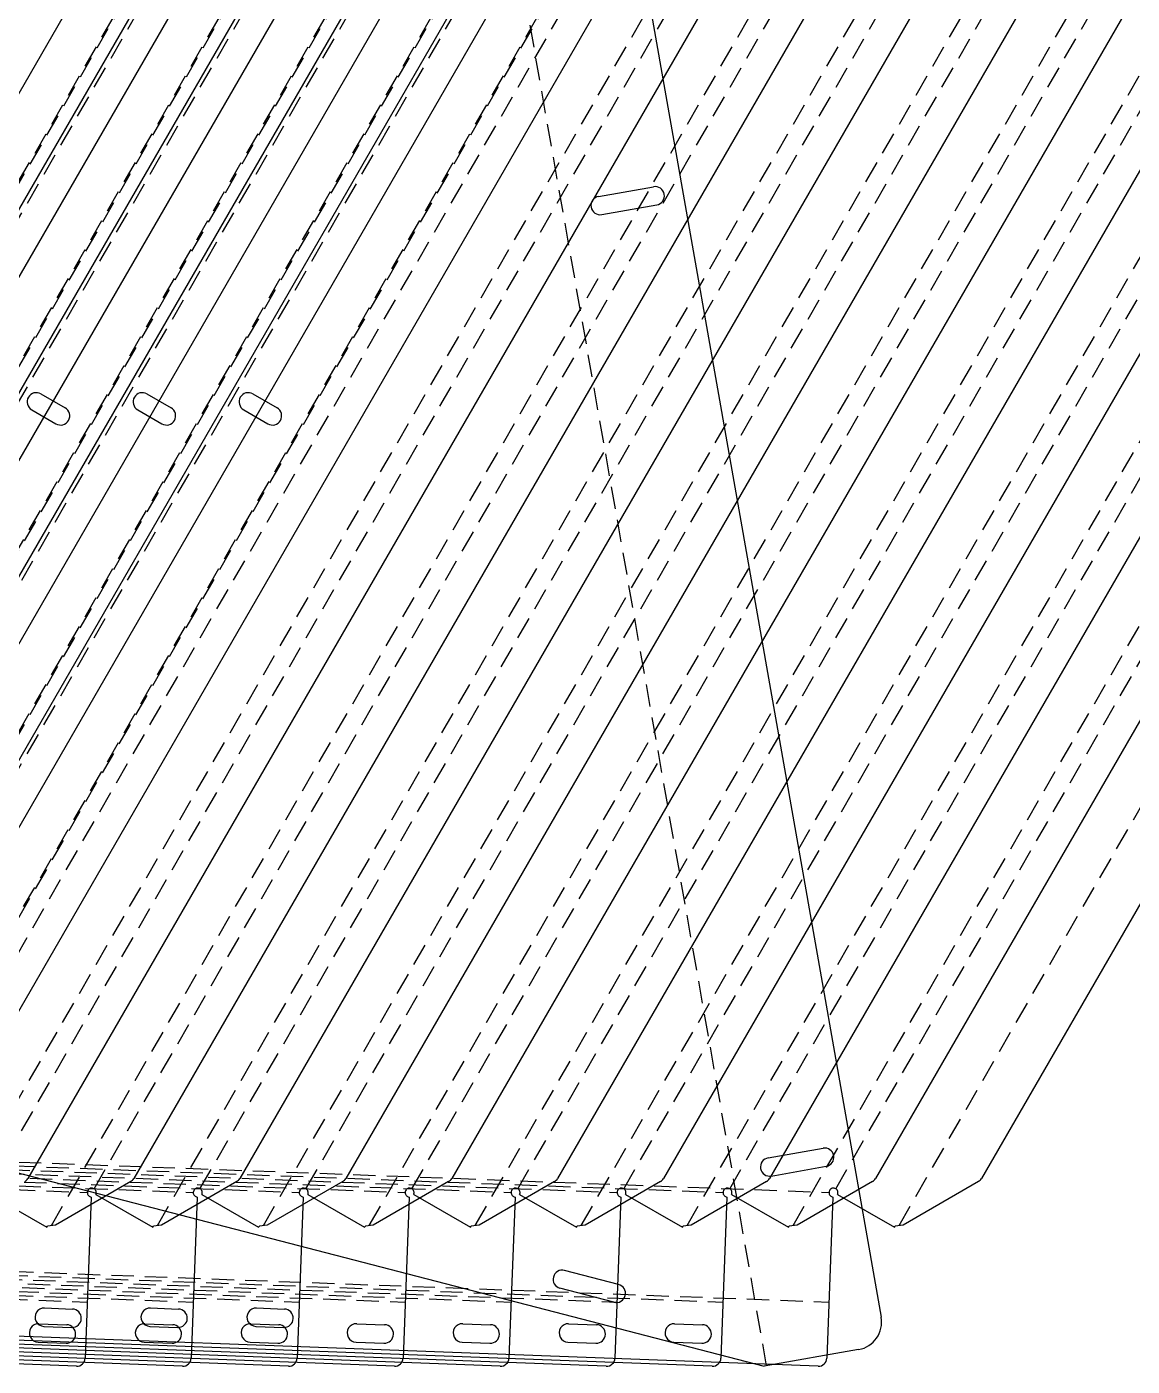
# Model space of a CAD drawing. Extents: x 5 to 1801, y 5 to 2754.
# Drawn here: x 993.2 to 1389.5, y 5 to 485.2 of the extents above; entities that cross this region are included whole.
import ezdxf

# ---------------------------------------------------------------- set-up
doc = ezdxf.new("R2010")
doc.units = 0
doc.linetypes.add('DASHED', pattern=[12, 8, -4])
for name, color, linetype in [('SMARTNEST_SHEET_10_BEND', 3, 'DASHED'), ('SMARTNEST_SHEET_10_GEOMETRY', 7, 'CONTINUOUS'), ('SMARTNEST_SHEET_11_BEND', 3, 'DASHED'), ('SMARTNEST_SHEET_11_GEOMETRY', 7, 'CONTINUOUS'), ('SMARTNEST_SHEET_12_BEND', 3, 'DASHED'), ('SMARTNEST_SHEET_12_GEOMETRY', 7, 'CONTINUOUS'), ('SMARTNEST_SHEET_13_BEND', 3, 'DASHED'), ('SMARTNEST_SHEET_13_GEOMETRY', 7, 'CONTINUOUS'), ('SMARTNEST_SHEET_14_BEND', 3, 'DASHED'), ('SMARTNEST_SHEET_14_GEOMETRY', 7, 'CONTINUOUS'), ('SMARTNEST_SHEET_15_BEND', 3, 'DASHED'), ('SMARTNEST_SHEET_15_GEOMETRY', 7, 'CONTINUOUS'), ('SMARTNEST_SHEET_16_BEND', 3, 'DASHED'), ('SMARTNEST_SHEET_16_GEOMETRY', 7, 'CONTINUOUS'), ('SMARTNEST_SHEET_17_BEND', 3, 'DASHED'), ('SMARTNEST_SHEET_17_GEOMETRY', 7, 'CONTINUOUS'), ('SMARTNEST_SHEET_18_BEND', 3, 'DASHED'), ('SMARTNEST_SHEET_18_GEOMETRY', 7, 'CONTINUOUS'), ('SMARTNEST_SHEET_19_BEND', 3, 'DASHED'), ('SMARTNEST_SHEET_19_GEOMETRY', 7, 'CONTINUOUS'), ('SMARTNEST_SHEET_1_BEND', 3, 'DASHED'), ('SMARTNEST_SHEET_1_GEOMETRY', 7, 'CONTINUOUS'), ('SMARTNEST_SHEET_20_BEND', 3, 'DASHED'), ('SMARTNEST_SHEET_20_GEOMETRY', 7, 'CONTINUOUS'), ('SMARTNEST_SHEET_21_BEND', 3, 'DASHED'), ('SMARTNEST_SHEET_21_GEOMETRY', 7, 'CONTINUOUS'), ('SMARTNEST_SHEET_22_BEND', 3, 'DASHED'), ('SMARTNEST_SHEET_22_GEOMETRY', 7, 'CONTINUOUS'), ('SMARTNEST_SHEET_23_BEND', 3, 'DASHED'), ('SMARTNEST_SHEET_23_GEOMETRY', 7, 'CONTINUOUS'), ('SMARTNEST_SHEET_24_BEND', 3, 'DASHED'), ('SMARTNEST_SHEET_24_GEOMETRY', 7, 'CONTINUOUS'), ('SMARTNEST_SHEET_25_BEND', 3, 'DASHED'), ('SMARTNEST_SHEET_25_GEOMETRY', 7, 'CONTINUOUS'), ('SMARTNEST_SHEET_2_BEND', 3, 'DASHED'), ('SMARTNEST_SHEET_2_GEOMETRY', 7, 'CONTINUOUS'), ('SMARTNEST_SHEET_3_BEND', 3, 'DASHED'), ('SMARTNEST_SHEET_3_GEOMETRY', 7, 'CONTINUOUS'), ('SMARTNEST_SHEET_4_BEND', 3, 'DASHED'), ('SMARTNEST_SHEET_4_GEOMETRY', 7, 'CONTINUOUS'), ('SMARTNEST_SHEET_5_BEND', 3, 'DASHED'), ('SMARTNEST_SHEET_5_GEOMETRY', 7, 'CONTINUOUS'), ('SMARTNEST_SHEET_6_BEND', 3, 'DASHED'), ('SMARTNEST_SHEET_6_GEOMETRY', 7, 'CONTINUOUS'), ('SMARTNEST_SHEET_7_BEND', 3, 'DASHED'), ('SMARTNEST_SHEET_7_GEOMETRY', 7, 'CONTINUOUS'), ('SMARTNEST_SHEET_8_BEND', 3, 'DASHED'), ('SMARTNEST_SHEET_8_GEOMETRY', 7, 'CONTINUOUS'), ('SMARTNEST_SHEET_9_BEND', 3, 'DASHED'), ('SMARTNEST_SHEET_9_GEOMETRY', 7, 'CONTINUOUS')]:
    doc.layers.add(name, color=color, linetype=linetype)

msp = doc.modelspace()

# ---------------------------------------------------------------- linework, layer by layer
at = {"layer": 'SMARTNEST_SHEET_10_BEND', "color": 7, "linetype": 'DASHED'}
msp.add_line((1258.41, 5.16), (996.2, 1492.22), dxfattribs=at)
at = {"layer": 'SMARTNEST_SHEET_10_GEOMETRY', "color": 7, "linetype": 'CONTINUOUS'}
for p, q in [((1040.77, 1489.92), (1299.51, 22.56)), ((1198.2, 424.37), (1217.89, 427.84)), ((1199.34, 417.87), (1219.04, 421.34)), ((208.36, 276.95), (1257.52, 5)), ((1258.97, 79.69), (1278.67, 83.16)), ((1260.12, 73.19), (1279.82, 76.66)), ((1205.37, 34.32), (1186.01, 39.34)), ((1203.72, 27.93), (1184.36, 32.95)), ((1291.4, 10.97), (1257.52, 5))]:
    msp.add_line(p, q, dxfattribs=at)
for centre, radius, start, end in [((1218.47, 424.59), 3.3, 280, 100), ((1198.77, 421.12), 3.3, 100, 280), ((1279.24, 79.91), 3.3, 280, 100), ((1259.55, 76.44), 3.3, 100, 280), ((1185.18, 36.15), 3.3, 75.4685, 255.4685), ((1204.54, 31.13), 3.3, 255.4685, 75.4685), ((1289.66, 20.82), 10, 280, 10)]:
    msp.add_arc(centre, radius, start, end, dxfattribs=at)
at = {"layer": 'SMARTNEST_SHEET_11_BEND', "color": 7, "linetype": 'DASHED'}
msp.add_line((1258.41, 5.16), (996.2, 1492.22), dxfattribs=at)
at = {"layer": 'SMARTNEST_SHEET_11_GEOMETRY', "color": 7, "linetype": 'CONTINUOUS'}
for p, q in [((1040.77, 1489.92), (1299.51, 22.56)), ((1198.2, 424.37), (1217.89, 427.84)), ((1199.34, 417.87), (1219.04, 421.34)), ((208.36, 276.95), (1257.52, 5)), ((1258.97, 79.69), (1278.67, 83.16)), ((1260.12, 73.19), (1279.82, 76.66)), ((1205.37, 34.32), (1186.01, 39.34)), ((1203.72, 27.93), (1184.36, 32.95)), ((1291.4, 10.97), (1257.52, 5))]:
    msp.add_line(p, q, dxfattribs=at)
for centre, radius, start, end in [((1218.47, 424.59), 3.3, 280, 100), ((1198.77, 421.12), 3.3, 100, 280), ((1279.24, 79.91), 3.3, 280, 100), ((1259.55, 76.44), 3.3, 100, 280), ((1185.18, 36.15), 3.3, 75.4685, 255.4685), ((1204.54, 31.13), 3.3, 255.4685, 75.4685), ((1289.66, 20.82), 10, 280, 10)]:
    msp.add_arc(centre, radius, start, end, dxfattribs=at)
at = {"layer": 'SMARTNEST_SHEET_12_BEND', "color": 7, "linetype": 'DASHED'}
msp.add_line((1258.41, 5.16), (996.2, 1492.22), dxfattribs=at)
at = {"layer": 'SMARTNEST_SHEET_12_GEOMETRY', "color": 7, "linetype": 'CONTINUOUS'}
for p, q in [((1040.77, 1489.92), (1299.51, 22.56)), ((1198.2, 424.37), (1217.89, 427.84)), ((1199.34, 417.87), (1219.04, 421.34)), ((208.36, 276.95), (1257.52, 5)), ((1258.97, 79.69), (1278.67, 83.16)), ((1260.12, 73.19), (1279.82, 76.66)), ((1205.37, 34.32), (1186.01, 39.34)), ((1203.72, 27.93), (1184.36, 32.95)), ((1291.4, 10.97), (1257.52, 5))]:
    msp.add_line(p, q, dxfattribs=at)
for centre, radius, start, end in [((1218.47, 424.59), 3.3, 280, 100), ((1198.77, 421.12), 3.3, 100, 280), ((1279.24, 79.91), 3.3, 280, 100), ((1259.55, 76.44), 3.3, 100, 280), ((1185.18, 36.15), 3.3, 75.4685, 255.4685), ((1204.54, 31.13), 3.3, 255.4685, 75.4685), ((1289.66, 20.82), 10, 280, 10)]:
    msp.add_arc(centre, radius, start, end, dxfattribs=at)
at = {"layer": 'SMARTNEST_SHEET_13_BEND', "color": 7, "linetype": 'DASHED'}
msp.add_line((1258.41, 5.16), (996.2, 1492.22), dxfattribs=at)
at = {"layer": 'SMARTNEST_SHEET_13_GEOMETRY', "color": 7, "linetype": 'CONTINUOUS'}
for p, q in [((1040.77, 1489.92), (1299.51, 22.56)), ((1198.2, 424.37), (1217.89, 427.84)), ((1199.34, 417.87), (1219.04, 421.34)), ((208.36, 276.95), (1257.52, 5)), ((1258.97, 79.69), (1278.67, 83.16)), ((1260.12, 73.19), (1279.82, 76.66)), ((1205.37, 34.32), (1186.01, 39.34)), ((1203.72, 27.93), (1184.36, 32.95)), ((1291.4, 10.97), (1257.52, 5))]:
    msp.add_line(p, q, dxfattribs=at)
for centre, radius, start, end in [((1218.47, 424.59), 3.3, 280, 100), ((1198.77, 421.12), 3.3, 100, 280), ((1279.24, 79.91), 3.3, 280, 100), ((1259.55, 76.44), 3.3, 100, 280), ((1185.18, 36.15), 3.3, 75.4685, 255.4685), ((1204.54, 31.13), 3.3, 255.4685, 75.4685), ((1289.66, 20.82), 10, 280, 10)]:
    msp.add_arc(centre, radius, start, end, dxfattribs=at)
at = {"layer": 'SMARTNEST_SHEET_14_BEND', "color": 7, "linetype": 'DASHED'}
msp.add_line((1258.41, 5.16), (996.2, 1492.22), dxfattribs=at)
at = {"layer": 'SMARTNEST_SHEET_14_GEOMETRY', "color": 7, "linetype": 'CONTINUOUS'}
for p, q in [((1040.77, 1489.92), (1299.51, 22.56)), ((1198.2, 424.37), (1217.89, 427.84)), ((1199.34, 417.87), (1219.04, 421.34)), ((208.36, 276.95), (1257.52, 5)), ((1258.97, 79.69), (1278.67, 83.16)), ((1260.12, 73.19), (1279.82, 76.66)), ((1205.37, 34.32), (1186.01, 39.34)), ((1203.72, 27.93), (1184.36, 32.95)), ((1291.4, 10.97), (1257.52, 5))]:
    msp.add_line(p, q, dxfattribs=at)
for centre, radius, start, end in [((1218.47, 424.59), 3.3, 280, 100), ((1198.77, 421.12), 3.3, 100, 280), ((1279.24, 79.91), 3.3, 280, 100), ((1259.55, 76.44), 3.3, 100, 280), ((1185.18, 36.15), 3.3, 75.4685, 255.4685), ((1204.54, 31.13), 3.3, 255.4685, 75.4685), ((1289.66, 20.82), 10, 280, 10)]:
    msp.add_arc(centre, radius, start, end, dxfattribs=at)
at = {"layer": 'SMARTNEST_SHEET_15_BEND', "color": 7, "linetype": 'DASHED'}
msp.add_line((1258.41, 5.16), (996.2, 1492.22), dxfattribs=at)
at = {"layer": 'SMARTNEST_SHEET_15_GEOMETRY', "color": 7, "linetype": 'CONTINUOUS'}
for p, q in [((1040.77, 1489.92), (1299.51, 22.56)), ((1198.2, 424.37), (1217.89, 427.84)), ((1199.34, 417.87), (1219.04, 421.34)), ((208.36, 276.95), (1257.52, 5)), ((1258.97, 79.69), (1278.67, 83.16)), ((1260.12, 73.19), (1279.82, 76.66)), ((1205.37, 34.32), (1186.01, 39.34)), ((1203.72, 27.93), (1184.36, 32.95)), ((1291.4, 10.97), (1257.52, 5))]:
    msp.add_line(p, q, dxfattribs=at)
for centre, radius, start, end in [((1218.47, 424.59), 3.3, 280, 100), ((1198.77, 421.12), 3.3, 100, 280), ((1279.24, 79.91), 3.3, 280, 100), ((1259.55, 76.44), 3.3, 100, 280), ((1185.18, 36.15), 3.3, 75.4685, 255.4685), ((1204.54, 31.13), 3.3, 255.4685, 75.4685), ((1289.66, 20.82), 10, 280, 10)]:
    msp.add_arc(centre, radius, start, end, dxfattribs=at)
at = {"layer": 'SMARTNEST_SHEET_16_BEND', "color": 7, "linetype": 'DASHED'}
msp.add_line((1258.41, 5.16), (996.2, 1492.22), dxfattribs=at)
at = {"layer": 'SMARTNEST_SHEET_16_GEOMETRY', "color": 7, "linetype": 'CONTINUOUS'}
for p, q in [((1040.77, 1489.92), (1299.51, 22.56)), ((1198.2, 424.37), (1217.89, 427.84)), ((1199.34, 417.87), (1219.04, 421.34)), ((208.36, 276.95), (1257.52, 5)), ((1258.97, 79.69), (1278.67, 83.16)), ((1260.12, 73.19), (1279.82, 76.66)), ((1205.37, 34.32), (1186.01, 39.34)), ((1203.72, 27.93), (1184.36, 32.95)), ((1291.4, 10.97), (1257.52, 5))]:
    msp.add_line(p, q, dxfattribs=at)
for centre, radius, start, end in [((1218.47, 424.59), 3.3, 280, 100), ((1198.77, 421.12), 3.3, 100, 280), ((1279.24, 79.91), 3.3, 280, 100), ((1259.55, 76.44), 3.3, 100, 280), ((1185.18, 36.15), 3.3, 75.4685, 255.4685), ((1204.54, 31.13), 3.3, 255.4685, 75.4685), ((1289.66, 20.82), 10, 280, 10)]:
    msp.add_arc(centre, radius, start, end, dxfattribs=at)
at = {"layer": 'SMARTNEST_SHEET_17_BEND', "color": 7, "linetype": 'DASHED'}
msp.add_line((1258.41, 5.16), (996.2, 1492.22), dxfattribs=at)
at = {"layer": 'SMARTNEST_SHEET_17_GEOMETRY', "color": 7, "linetype": 'CONTINUOUS'}
for p, q in [((1040.77, 1489.92), (1299.51, 22.56)), ((1198.2, 424.37), (1217.89, 427.84)), ((1199.34, 417.87), (1219.04, 421.34)), ((208.36, 276.95), (1257.52, 5)), ((1258.97, 79.69), (1278.67, 83.16)), ((1260.12, 73.19), (1279.82, 76.66)), ((1205.37, 34.32), (1186.01, 39.34)), ((1203.72, 27.93), (1184.36, 32.95)), ((1291.4, 10.97), (1257.52, 5))]:
    msp.add_line(p, q, dxfattribs=at)
for centre, radius, start, end in [((1218.47, 424.59), 3.3, 280, 100), ((1198.77, 421.12), 3.3, 100, 280), ((1279.24, 79.91), 3.3, 280, 100), ((1259.55, 76.44), 3.3, 100, 280), ((1185.18, 36.15), 3.3, 75.4685, 255.4685), ((1204.54, 31.13), 3.3, 255.4685, 75.4685), ((1289.66, 20.82), 10, 280, 10)]:
    msp.add_arc(centre, radius, start, end, dxfattribs=at)
at = {"layer": 'SMARTNEST_SHEET_18_BEND', "color": 7, "linetype": 'DASHED'}
msp.add_line((1258.41, 5.16), (996.2, 1492.22), dxfattribs=at)
at = {"layer": 'SMARTNEST_SHEET_18_GEOMETRY', "color": 7, "linetype": 'CONTINUOUS'}
for p, q in [((1040.77, 1489.92), (1299.51, 22.56)), ((1198.2, 424.37), (1217.89, 427.84)), ((1199.34, 417.87), (1219.04, 421.34)), ((208.36, 276.95), (1257.52, 5)), ((1258.97, 79.69), (1278.67, 83.16)), ((1260.12, 73.19), (1279.82, 76.66)), ((1205.37, 34.32), (1186.01, 39.34)), ((1203.72, 27.93), (1184.36, 32.95)), ((1291.4, 10.97), (1257.52, 5))]:
    msp.add_line(p, q, dxfattribs=at)
for centre, radius, start, end in [((1218.47, 424.59), 3.3, 280, 100), ((1198.77, 421.12), 3.3, 100, 280), ((1279.24, 79.91), 3.3, 280, 100), ((1259.55, 76.44), 3.3, 100, 280), ((1185.18, 36.15), 3.3, 75.4685, 255.4685), ((1204.54, 31.13), 3.3, 255.4685, 75.4685), ((1289.66, 20.82), 10, 280, 10)]:
    msp.add_arc(centre, radius, start, end, dxfattribs=at)
at = {"layer": 'SMARTNEST_SHEET_19_BEND', "color": 7, "linetype": 'DASHED'}
msp.add_line((1258.41, 5.16), (996.2, 1492.22), dxfattribs=at)
at = {"layer": 'SMARTNEST_SHEET_19_GEOMETRY', "color": 7, "linetype": 'CONTINUOUS'}
for p, q in [((1040.77, 1489.92), (1299.51, 22.56)), ((1198.2, 424.37), (1217.89, 427.84)), ((1199.34, 417.87), (1219.04, 421.34)), ((208.36, 276.95), (1257.52, 5)), ((1258.97, 79.69), (1278.67, 83.16)), ((1260.12, 73.19), (1279.82, 76.66)), ((1205.37, 34.32), (1186.01, 39.34)), ((1203.72, 27.93), (1184.36, 32.95)), ((1291.4, 10.97), (1257.52, 5))]:
    msp.add_line(p, q, dxfattribs=at)
for centre, radius, start, end in [((1218.47, 424.59), 3.3, 280, 100), ((1198.77, 421.12), 3.3, 100, 280), ((1279.24, 79.91), 3.3, 280, 100), ((1259.55, 76.44), 3.3, 100, 280), ((1185.18, 36.15), 3.3, 75.4685, 255.4685), ((1204.54, 31.13), 3.3, 255.4685, 75.4685), ((1289.66, 20.82), 10, 280, 10)]:
    msp.add_arc(centre, radius, start, end, dxfattribs=at)
at = {"layer": 'SMARTNEST_SHEET_1_BEND', "color": 7, "linetype": 'DASHED'}
for p, q in [((1258.41, 5.16), (996.2, 1492.22)), ((1274.33, 920.96), (789.64, 81.46)), ((1312.31, 920.96), (827.62, 81.46)), ((1350.29, 920.96), (865.61, 81.46)), ((1388.27, 920.96), (903.59, 81.46)), ((1426.25, 920.96), (941.57, 81.46)), ((789.43, 68.63), (1274.12, 908.13)), ((827.42, 68.63), (1312.1, 908.13)), ((865.4, 68.63), (1350.08, 908.13)), ((903.38, 68.63), (1388.06, 908.13)), ((941.36, 68.63), (1426.05, 908.13)), ((979.34, 68.63), (1464.03, 908.13)), ((1017.32, 68.63), (1502.01, 908.13)), ((1055.31, 68.63), (1539.99, 908.13)), ((1093.29, 68.63), (1577.97, 908.13)), ((1131.27, 68.63), (1615.95, 908.13)), ((1169.25, 68.63), (1653.94, 908.13)), ((1207.23, 68.63), (1691.92, 908.13)), ((1245.22, 68.63), (1729.9, 908.13)), ((1283.2, 68.63), (1767.88, 908.13)), ((774.17, 55.44), (1258.96, 895.12)), ((812.15, 55.44), (1296.94, 895.12)), ((850.13, 55.44), (1334.92, 895.12)), ((888.11, 55.44), (1372.9, 895.12)), ((926.1, 55.44), (1410.89, 895.12)), ((964.08, 55.44), (1448.87, 895.12)), ((1002.06, 55.44), (1486.85, 895.12)), ((1040.04, 55.44), (1524.83, 895.12)), ((1078.02, 55.44), (1562.81, 895.12)), ((1116.01, 55.44), (1600.8, 895.12)), ((1153.99, 55.44), (1638.78, 895.12)), ((1191.97, 55.44), (1676.76, 895.12)), ((1229.95, 55.44), (1714.74, 895.12)), ((1267.93, 55.44), (1752.72, 895.12)), ((1305.91, 55.44), (1790.7, 895.12)), ((676.5, 80.01), (1014.93, 67.31)), ((714.48, 80.01), (1052.91, 67.31)), ((752.46, 80.01), (1090.89, 67.31)), ((790.44, 80.01), (1128.87, 67.31)), ((828.42, 80.01), (1166.85, 67.31)), ((866.4, 80.01), (1204.83, 67.31)), ((904.39, 80.01), (1242.82, 67.31)), ((942.37, 80.01), (1280.8, 67.31)), ((673.74, 40.82), (1014.91, 28.01)), ((711.73, 40.82), (1052.89, 28.01)), ((749.71, 40.82), (1090.87, 28.01)), ((787.69, 40.82), (1128.86, 28.01)), ((825.67, 40.82), (1166.84, 28.01)), ((863.65, 40.82), (1204.82, 28.01)), ((901.64, 40.82), (1242.8, 28.01)), ((939.62, 40.82), (1280.78, 28.01))]:
    msp.add_line(p, q, dxfattribs=at)
at = {"layer": 'SMARTNEST_SHEET_1_GEOMETRY', "color": 7, "linetype": 'CONTINUOUS'}
for p, q in [((1040.77, 1489.92), (1299.51, 22.56)), ((802.62, 94.42), (1288.41, 935.83)), ((840.6, 94.42), (1326.39, 935.83)), ((878.58, 94.42), (1364.37, 935.83)), ((916.56, 94.42), (1402.35, 935.83)), ((1231.46, 879), (765.72, 72.32)), ((1269.44, 879), (803.7, 72.32)), ((1307.42, 879), (841.68, 72.32)), ((1345.4, 879), (879.66, 72.32)), ((1383.39, 879), (917.65, 72.32)), ((1421.37, 879), (955.63, 72.32)), ((1459.35, 879), (993.61, 72.32)), ((1497.33, 879), (1031.59, 72.32)), ((1535.31, 879), (1069.57, 72.32)), ((1573.29, 879), (1107.55, 72.32)), ((1611.28, 879), (1145.54, 72.32)), ((1649.26, 879), (1183.52, 72.32)), ((1687.24, 879), (1221.5, 72.32)), ((1725.22, 879), (1259.48, 72.32)), ((1763.2, 879), (1297.46, 72.32)), ((1801.19, 879), (1335.45, 72.32)), ((1198.2, 424.37), (1217.89, 427.84)), ((1199.34, 417.87), (1219.04, 421.34)), ((998.31, 353.59), (1006.97, 348.59)), ((1036.29, 353.59), (1044.95, 348.59)), ((1074.28, 353.59), (1082.94, 348.59)), ((995.01, 347.87), (1003.67, 342.87)), ((1032.99, 347.87), (1041.65, 342.87)), ((1070.98, 347.87), (1079.64, 342.87)), ((208.36, 276.95), (1257.52, 5)), ((1258.97, 79.69), (1278.67, 83.16)), ((1260.12, 73.19), (1279.82, 76.66)), ((1030.49, 71.22), (1003.48, 55.62)), ((1068.47, 71.22), (1041.46, 55.62)), ((1106.46, 71.22), (1079.44, 55.62)), ((1144.44, 71.22), (1117.42, 55.62)), ((1182.42, 71.22), (1155.4, 55.62)), ((1220.4, 71.22), (1193.39, 55.62)), ((1258.38, 71.22), (1231.37, 55.62)), ((1296.37, 71.22), (1269.35, 55.62)), ((1334.35, 71.22), (1307.33, 55.62)), ((979.99, 66.57), (1000.38, 54.8)), ((1016.32, 65.66), (1014.16, 7.89)), ((1017.97, 66.57), (1038.36, 54.8)), ((1054.31, 65.66), (1052.14, 7.89)), ((1055.96, 66.57), (1076.34, 54.8)), ((1092.29, 65.66), (1090.12, 7.89)), ((1093.94, 66.57), (1114.33, 54.8)), ((1130.27, 65.66), (1128.1, 7.89)), ((1131.92, 66.57), (1152.31, 54.8)), ((1168.25, 65.66), (1166.08, 7.89)), ((1169.9, 66.57), (1190.29, 54.8)), ((1206.23, 65.66), (1204.06, 7.89)), ((1207.88, 66.57), (1228.27, 54.8)), ((1244.22, 65.66), (1242.05, 7.89)), ((1245.87, 66.57), (1266.25, 54.8)), ((1282.2, 65.66), (1280.03, 7.89)), ((1283.85, 66.57), (1304.24, 54.8)), ((1000.38, 54.8), (1000.64, 55.26)), ((1003.48, 55.62), (1000.64, 55.26)), ((1038.36, 54.8), (1038.63, 55.26)), ((1041.46, 55.62), (1038.63, 55.26)), ((1076.34, 54.8), (1076.61, 55.26)), ((1079.44, 55.62), (1076.61, 55.26)), ((1114.33, 54.8), (1114.59, 55.26)), ((1117.42, 55.62), (1114.59, 55.26)), ((1152.31, 54.8), (1152.57, 55.26)), ((1155.4, 55.62), (1152.57, 55.26)), ((1190.29, 54.8), (1190.55, 55.26)), ((1193.39, 55.62), (1190.55, 55.26)), ((1228.27, 54.8), (1228.53, 55.26)), ((1231.37, 55.62), (1228.53, 55.26)), ((1266.25, 54.8), (1266.52, 55.26)), ((1269.35, 55.62), (1266.52, 55.26)), ((1304.24, 54.8), (1304.5, 55.26)), ((1307.33, 55.62), (1304.5, 55.26)), ((1205.37, 34.32), (1186.01, 39.34)), ((1203.72, 27.93), (1184.36, 32.95)), ((999.6, 25.87), (1009.59, 25.5)), ((1037.58, 25.87), (1047.57, 25.5)), ((1075.56, 25.87), (1085.55, 25.5)), ((997.56, 20.24), (1007.56, 19.87)), ((999.35, 19.28), (1009.34, 18.9)), ((1035.54, 20.24), (1045.54, 19.87)), ((1037.33, 19.28), (1047.32, 18.9)), ((1073.53, 20.24), (1083.52, 19.87)), ((1075.31, 19.28), (1085.3, 18.9)), ((1111.51, 20.24), (1121.5, 19.87)), ((1149.49, 20.24), (1159.48, 19.87)), ((1187.47, 20.24), (1197.46, 19.87)), ((1225.45, 20.24), (1235.45, 19.87)), ((1011.05, 5), (675.87, 17.59)), ((1049.03, 5), (713.86, 17.59)), ((1087.01, 5), (751.84, 17.59)), ((1124.99, 5), (789.82, 17.59)), ((1162.97, 5), (827.8, 17.59)), ((1200.95, 5), (865.78, 17.59)), ((1238.94, 5), (903.77, 17.59)), ((1276.92, 5), (941.75, 17.59)), ((997.31, 13.65), (1007.31, 13.27)), ((1035.3, 13.65), (1045.29, 13.27)), ((1073.28, 13.65), (1083.27, 13.27)), ((1111.26, 13.65), (1121.25, 13.27)), ((1149.24, 13.65), (1159.24, 13.27)), ((1187.22, 13.65), (1197.22, 13.27)), ((1225.21, 13.65), (1235.2, 13.27)), ((1291.4, 10.97), (1257.52, 5))]:
    msp.add_line(p, q, dxfattribs=at)
for points in [[(1015.44, 68.42), (1015.22, 68.18), (1015.07, 67.91), (1014.97, 67.62), (1014.93, 67.31), (1014.94, 66.99), (1015.02, 66.69), (1015.16, 66.41), (1015.36, 66.15)], [(1018.07, 67.66), (1017.96, 67.96), (1017.79, 68.23), (1017.58, 68.45), (1017.32, 68.63), (1017.03, 68.77), (1016.73, 68.84), (1016.42, 68.85), (1016.1, 68.79)], [(1053.42, 68.42), (1053.21, 68.18), (1053.05, 67.91), (1052.95, 67.62), (1052.91, 67.31), (1052.92, 66.99), (1053, 66.69), (1053.14, 66.41), (1053.34, 66.15)], [(1056.05, 67.66), (1055.94, 67.96), (1055.78, 68.23), (1055.57, 68.45), (1055.31, 68.63), (1055.02, 68.77), (1054.72, 68.84), (1054.41, 68.85), (1054.09, 68.79)], [(1091.4, 68.42), (1091.19, 68.18), (1091.03, 67.91), (1090.93, 67.62), (1090.89, 67.31), (1090.91, 66.99), (1090.98, 66.69), (1091.12, 66.41), (1091.32, 66.15)], [(1094.03, 67.66), (1093.92, 67.96), (1093.76, 68.23), (1093.55, 68.45), (1093.29, 68.63), (1093, 68.77), (1092.7, 68.84), (1092.39, 68.85), (1092.07, 68.79)], [(1129.39, 68.42), (1129.17, 68.18), (1129.01, 67.91), (1128.91, 67.62), (1128.87, 67.31), (1128.89, 66.99), (1128.97, 66.69), (1129.1, 66.41), (1129.3, 66.15)], [(1132.02, 67.66), (1131.9, 67.96), (1131.74, 68.23), (1131.53, 68.45), (1131.27, 68.63), (1130.98, 68.77), (1130.68, 68.84), (1130.37, 68.85), (1130.05, 68.79)], [(1167.37, 68.42), (1167.15, 68.18), (1166.99, 67.91), (1166.89, 67.62), (1166.85, 67.31), (1166.87, 66.99), (1166.95, 66.69), (1167.09, 66.41), (1167.28, 66.15)], [(1170, 67.66), (1169.88, 67.96), (1169.72, 68.23), (1169.51, 68.45), (1169.25, 68.63), (1168.96, 68.77), (1168.66, 68.84), (1168.35, 68.85), (1168.03, 68.79)], [(1205.35, 68.42), (1205.13, 68.18), (1204.97, 67.91), (1204.88, 67.62), (1204.83, 67.31), (1204.85, 66.99), (1204.93, 66.69), (1205.07, 66.41), (1205.26, 66.15)], [(1207.98, 67.66), (1207.86, 67.96), (1207.7, 68.23), (1207.49, 68.45), (1207.23, 68.63), (1206.94, 68.77), (1206.64, 68.84), (1206.33, 68.85), (1206.01, 68.79)], [(1243.33, 68.42), (1243.11, 68.18), (1242.96, 67.91), (1242.86, 67.62), (1242.82, 67.31), (1242.83, 66.99), (1242.91, 66.69), (1243.05, 66.41), (1243.25, 66.15)], [(1245.96, 67.66), (1245.85, 67.96), (1245.68, 68.23), (1245.47, 68.45), (1245.22, 68.63), (1244.93, 68.77), (1244.63, 68.84), (1244.32, 68.85), (1244, 68.79)], [(1281.31, 68.42), (1281.1, 68.18), (1280.94, 67.91), (1280.84, 67.62), (1280.8, 67.31), (1280.82, 66.99), (1280.89, 66.69), (1281.03, 66.41), (1281.23, 66.15)], [(1283.94, 67.66), (1283.83, 67.96), (1283.67, 68.23), (1283.46, 68.45), (1283.2, 68.63), (1282.91, 68.77), (1282.61, 68.84), (1282.3, 68.85), (1281.98, 68.79)]]:
    msp.add_lwpolyline(points, dxfattribs=at)
for centre, radius, start, end in [((1218.47, 424.59), 3.3, 280, 100), ((1198.77, 421.12), 3.3, 100, 280), ((996.66, 350.73), 3.3, 60, 240), ((1034.64, 350.73), 3.3, 60, 240), ((1072.63, 350.73), 3.3, 60, 240), ((1005.32, 345.73), 3.3, 240, 60), ((1043.3, 345.73), 3.3, 240, 60), ((1081.29, 345.73), 3.3, 240, 60), ((1279.24, 79.91), 3.3, 280, 100), ((1259.55, 76.44), 3.3, 100, 280), ((991.01, 73.82), 3, 300, 330), ((1028.99, 73.82), 3, 300, 330), ((1066.97, 73.82), 3, 300, 330), ((1104.96, 73.82), 3, 300, 330), ((1142.94, 73.82), 3, 300, 330), ((1180.92, 73.82), 3, 300, 330), ((1218.9, 73.82), 3, 300, 330), ((1256.88, 73.82), 3, 300, 330), ((1294.87, 73.82), 3, 300, 330), ((1332.85, 73.82), 3, 300, 330), ((1016.52, 67.25), 1.6, 105.2189, 132.6311), ((1016.52, 67.25), 1.6, 335.0251, 14.7811), ((1054.51, 67.25), 1.6, 105.2189, 132.6311), ((1054.51, 67.25), 1.6, 335.0251, 14.7811), ((1092.49, 67.25), 1.6, 105.2189, 132.6311), ((1092.49, 67.25), 1.6, 335.0251, 14.7811), ((1130.47, 67.25), 1.6, 105.2189, 132.6311), ((1130.47, 67.25), 1.6, 335.0251, 14.7811), ((1168.45, 67.25), 1.6, 105.2189, 132.6311), ((1168.45, 67.25), 1.6, 335.0251, 14.7811), ((1206.43, 67.25), 1.6, 105.2189, 132.6311), ((1206.43, 67.25), 1.6, 335.0251, 14.7811), ((1244.42, 67.25), 1.6, 105.2189, 132.6311), ((1244.42, 67.25), 1.6, 335.0251, 14.7811), ((1282.4, 67.25), 1.6, 105.2189, 132.6311), ((1282.4, 67.25), 1.6, 335.0251, 14.7811), ((1016.52, 67.25), 1.6, 223.0689, 262.8249), ((1054.51, 67.25), 1.6, 223.0689, 262.8249), ((1092.49, 67.25), 1.6, 223.0689, 262.8249), ((1130.47, 67.25), 1.6, 223.0689, 262.8249), ((1168.45, 67.25), 1.6, 223.0689, 262.8249), ((1206.43, 67.25), 1.6, 223.0689, 262.8249), ((1244.42, 67.25), 1.6, 223.0689, 262.8249), ((1282.4, 67.25), 1.6, 223.0689, 262.8249), ((1185.18, 36.15), 3.3, 75.4685, 255.4685), ((1204.54, 31.13), 3.3, 255.4685, 75.4685), ((999.47, 22.57), 3.3, 87.85, 267.85), ((1009.46, 22.2), 3.3, 267.85, 87.85), ((1037.45, 22.57), 3.3, 87.85, 267.85), ((1047.45, 22.2), 3.3, 267.85, 87.85), ((1075.44, 22.57), 3.3, 87.85, 267.85), ((1085.43, 22.2), 3.3, 267.85, 87.85), ((997.44, 16.95), 3.3, 87.85, 267.85), ((1007.43, 16.57), 3.3, 267.85, 87.85), ((1035.42, 16.95), 3.3, 87.85, 267.85), ((1045.41, 16.57), 3.3, 267.85, 87.85), ((1073.4, 16.95), 3.3, 87.85, 267.85), ((1083.4, 16.57), 3.3, 267.85, 87.85), ((1111.38, 16.95), 3.3, 87.85, 267.85), ((1121.38, 16.57), 3.3, 267.85, 87.85), ((1149.37, 16.95), 3.3, 87.85, 267.85), ((1159.36, 16.57), 3.3, 267.85, 87.85), ((1187.35, 16.95), 3.3, 87.85, 267.85), ((1197.34, 16.57), 3.3, 267.85, 87.85), ((1225.33, 16.95), 3.3, 87.85, 267.85), ((1235.32, 16.57), 3.3, 267.85, 87.85), ((1289.66, 20.82), 10, 280, 10), ((1011.16, 8), 3, 267.85, 357.85), ((1049.14, 8), 3, 267.85, 357.85), ((1087.12, 8), 3, 267.85, 357.85), ((1125.1, 8), 3, 267.85, 357.85), ((1163.08, 8), 3, 267.85, 357.85), ((1201.07, 8), 3, 267.85, 357.85), ((1239.05, 8), 3, 267.85, 357.85), ((1277.03, 8), 3, 267.85, 357.85)]:
    msp.add_arc(centre, radius, start, end, dxfattribs=at)
at = {"layer": 'SMARTNEST_SHEET_20_BEND', "color": 7, "linetype": 'DASHED'}
msp.add_line((1258.41, 5.16), (996.2, 1492.22), dxfattribs=at)
at = {"layer": 'SMARTNEST_SHEET_20_GEOMETRY', "color": 7, "linetype": 'CONTINUOUS'}
for p, q in [((1040.77, 1489.92), (1299.51, 22.56)), ((1198.2, 424.37), (1217.89, 427.84)), ((1199.34, 417.87), (1219.04, 421.34)), ((208.36, 276.95), (1257.52, 5)), ((1258.97, 79.69), (1278.67, 83.16)), ((1260.12, 73.19), (1279.82, 76.66)), ((1205.37, 34.32), (1186.01, 39.34)), ((1203.72, 27.93), (1184.36, 32.95)), ((1291.4, 10.97), (1257.52, 5))]:
    msp.add_line(p, q, dxfattribs=at)
for centre, radius, start, end in [((1218.47, 424.59), 3.3, 280, 100), ((1198.77, 421.12), 3.3, 100, 280), ((1279.24, 79.91), 3.3, 280, 100), ((1259.55, 76.44), 3.3, 100, 280), ((1185.18, 36.15), 3.3, 75.4685, 255.4685), ((1204.54, 31.13), 3.3, 255.4685, 75.4685), ((1289.66, 20.82), 10, 280, 10)]:
    msp.add_arc(centre, radius, start, end, dxfattribs=at)
at = {"layer": 'SMARTNEST_SHEET_21_BEND', "color": 7, "linetype": 'DASHED'}
msp.add_line((1258.41, 5.16), (996.2, 1492.22), dxfattribs=at)
at = {"layer": 'SMARTNEST_SHEET_21_GEOMETRY', "color": 7, "linetype": 'CONTINUOUS'}
for p, q in [((1040.77, 1489.92), (1299.51, 22.56)), ((1198.2, 424.37), (1217.89, 427.84)), ((1199.34, 417.87), (1219.04, 421.34)), ((208.36, 276.95), (1257.52, 5)), ((1258.97, 79.69), (1278.67, 83.16)), ((1260.12, 73.19), (1279.82, 76.66)), ((1205.37, 34.32), (1186.01, 39.34)), ((1203.72, 27.93), (1184.36, 32.95)), ((1291.4, 10.97), (1257.52, 5))]:
    msp.add_line(p, q, dxfattribs=at)
for centre, radius, start, end in [((1218.47, 424.59), 3.3, 280, 100), ((1198.77, 421.12), 3.3, 100, 280), ((1279.24, 79.91), 3.3, 280, 100), ((1259.55, 76.44), 3.3, 100, 280), ((1185.18, 36.15), 3.3, 75.4685, 255.4685), ((1204.54, 31.13), 3.3, 255.4685, 75.4685), ((1289.66, 20.82), 10, 280, 10)]:
    msp.add_arc(centre, radius, start, end, dxfattribs=at)
at = {"layer": 'SMARTNEST_SHEET_22_BEND', "color": 7, "linetype": 'DASHED'}
msp.add_line((1258.41, 5.16), (996.2, 1492.22), dxfattribs=at)
at = {"layer": 'SMARTNEST_SHEET_22_GEOMETRY', "color": 7, "linetype": 'CONTINUOUS'}
for p, q in [((1040.77, 1489.92), (1299.51, 22.56)), ((1198.2, 424.37), (1217.89, 427.84)), ((1199.34, 417.87), (1219.04, 421.34)), ((208.36, 276.95), (1257.52, 5)), ((1258.97, 79.69), (1278.67, 83.16)), ((1260.12, 73.19), (1279.82, 76.66)), ((1205.37, 34.32), (1186.01, 39.34)), ((1203.72, 27.93), (1184.36, 32.95)), ((1291.4, 10.97), (1257.52, 5))]:
    msp.add_line(p, q, dxfattribs=at)
for centre, radius, start, end in [((1218.47, 424.59), 3.3, 280, 100), ((1198.77, 421.12), 3.3, 100, 280), ((1279.24, 79.91), 3.3, 280, 100), ((1259.55, 76.44), 3.3, 100, 280), ((1185.18, 36.15), 3.3, 75.4685, 255.4685), ((1204.54, 31.13), 3.3, 255.4685, 75.4685), ((1289.66, 20.82), 10, 280, 10)]:
    msp.add_arc(centre, radius, start, end, dxfattribs=at)
at = {"layer": 'SMARTNEST_SHEET_23_BEND', "color": 7, "linetype": 'DASHED'}
msp.add_line((1258.41, 5.16), (996.2, 1492.22), dxfattribs=at)
at = {"layer": 'SMARTNEST_SHEET_23_GEOMETRY', "color": 7, "linetype": 'CONTINUOUS'}
for p, q in [((1040.77, 1489.92), (1299.51, 22.56)), ((1198.2, 424.37), (1217.89, 427.84)), ((1199.34, 417.87), (1219.04, 421.34)), ((208.36, 276.95), (1257.52, 5)), ((1258.97, 79.69), (1278.67, 83.16)), ((1260.12, 73.19), (1279.82, 76.66)), ((1205.37, 34.32), (1186.01, 39.34)), ((1203.72, 27.93), (1184.36, 32.95)), ((1291.4, 10.97), (1257.52, 5))]:
    msp.add_line(p, q, dxfattribs=at)
for centre, radius, start, end in [((1218.47, 424.59), 3.3, 280, 100), ((1198.77, 421.12), 3.3, 100, 280), ((1279.24, 79.91), 3.3, 280, 100), ((1259.55, 76.44), 3.3, 100, 280), ((1185.18, 36.15), 3.3, 75.4685, 255.4685), ((1204.54, 31.13), 3.3, 255.4685, 75.4685), ((1289.66, 20.82), 10, 280, 10)]:
    msp.add_arc(centre, radius, start, end, dxfattribs=at)
at = {"layer": 'SMARTNEST_SHEET_24_BEND', "color": 7, "linetype": 'DASHED'}
msp.add_line((1258.41, 5.16), (996.2, 1492.22), dxfattribs=at)
at = {"layer": 'SMARTNEST_SHEET_24_GEOMETRY', "color": 7, "linetype": 'CONTINUOUS'}
for p, q in [((1040.77, 1489.92), (1299.51, 22.56)), ((1198.2, 424.37), (1217.89, 427.84)), ((1199.34, 417.87), (1219.04, 421.34)), ((208.36, 276.95), (1257.52, 5)), ((1258.97, 79.69), (1278.67, 83.16)), ((1260.12, 73.19), (1279.82, 76.66)), ((1205.37, 34.32), (1186.01, 39.34)), ((1203.72, 27.93), (1184.36, 32.95)), ((1291.4, 10.97), (1257.52, 5))]:
    msp.add_line(p, q, dxfattribs=at)
for centre, radius, start, end in [((1218.47, 424.59), 3.3, 280, 100), ((1198.77, 421.12), 3.3, 100, 280), ((1279.24, 79.91), 3.3, 280, 100), ((1259.55, 76.44), 3.3, 100, 280), ((1185.18, 36.15), 3.3, 75.4685, 255.4685), ((1204.54, 31.13), 3.3, 255.4685, 75.4685), ((1289.66, 20.82), 10, 280, 10)]:
    msp.add_arc(centre, radius, start, end, dxfattribs=at)
at = {"layer": 'SMARTNEST_SHEET_25_BEND', "color": 7, "linetype": 'DASHED'}
msp.add_line((1258.41, 5.16), (996.2, 1492.22), dxfattribs=at)
at = {"layer": 'SMARTNEST_SHEET_25_GEOMETRY', "color": 7, "linetype": 'CONTINUOUS'}
for p, q in [((1040.77, 1489.92), (1299.51, 22.56)), ((1198.2, 424.37), (1217.89, 427.84)), ((1199.34, 417.87), (1219.04, 421.34)), ((208.36, 276.95), (1257.52, 5)), ((1258.97, 79.69), (1278.67, 83.16)), ((1260.12, 73.19), (1279.82, 76.66)), ((1205.37, 34.32), (1186.01, 39.34)), ((1203.72, 27.93), (1184.36, 32.95)), ((1291.4, 10.97), (1257.52, 5))]:
    msp.add_line(p, q, dxfattribs=at)
for centre, radius, start, end in [((1218.47, 424.59), 3.3, 280, 100), ((1198.77, 421.12), 3.3, 100, 280), ((1279.24, 79.91), 3.3, 280, 100), ((1259.55, 76.44), 3.3, 100, 280), ((1185.18, 36.15), 3.3, 75.4685, 255.4685), ((1204.54, 31.13), 3.3, 255.4685, 75.4685), ((1289.66, 20.82), 10, 280, 10)]:
    msp.add_arc(centre, radius, start, end, dxfattribs=at)
at = {"layer": 'SMARTNEST_SHEET_2_BEND', "color": 7, "linetype": 'DASHED'}
msp.add_line((1258.41, 5.16), (996.2, 1492.22), dxfattribs=at)
at = {"layer": 'SMARTNEST_SHEET_2_GEOMETRY', "color": 7, "linetype": 'CONTINUOUS'}
for p, q in [((1040.77, 1489.92), (1299.51, 22.56)), ((1198.2, 424.37), (1217.89, 427.84)), ((1199.34, 417.87), (1219.04, 421.34)), ((208.36, 276.95), (1257.52, 5)), ((1258.97, 79.69), (1278.67, 83.16)), ((1260.12, 73.19), (1279.82, 76.66)), ((1205.37, 34.32), (1186.01, 39.34)), ((1203.72, 27.93), (1184.36, 32.95)), ((1291.4, 10.97), (1257.52, 5))]:
    msp.add_line(p, q, dxfattribs=at)
for centre, radius, start, end in [((1218.47, 424.59), 3.3, 280, 100), ((1198.77, 421.12), 3.3, 100, 280), ((1279.24, 79.91), 3.3, 280, 100), ((1259.55, 76.44), 3.3, 100, 280), ((1185.18, 36.15), 3.3, 75.4685, 255.4685), ((1204.54, 31.13), 3.3, 255.4685, 75.4685), ((1289.66, 20.82), 10, 280, 10)]:
    msp.add_arc(centre, radius, start, end, dxfattribs=at)
at = {"layer": 'SMARTNEST_SHEET_3_BEND', "color": 7, "linetype": 'DASHED'}
msp.add_line((1258.41, 5.16), (996.2, 1492.22), dxfattribs=at)
at = {"layer": 'SMARTNEST_SHEET_3_GEOMETRY', "color": 7, "linetype": 'CONTINUOUS'}
for p, q in [((1040.77, 1489.92), (1299.51, 22.56)), ((1198.2, 424.37), (1217.89, 427.84)), ((1199.34, 417.87), (1219.04, 421.34)), ((208.36, 276.95), (1257.52, 5)), ((1258.97, 79.69), (1278.67, 83.16)), ((1260.12, 73.19), (1279.82, 76.66)), ((1205.37, 34.32), (1186.01, 39.34)), ((1203.72, 27.93), (1184.36, 32.95)), ((1291.4, 10.97), (1257.52, 5))]:
    msp.add_line(p, q, dxfattribs=at)
for centre, radius, start, end in [((1218.47, 424.59), 3.3, 280, 100), ((1198.77, 421.12), 3.3, 100, 280), ((1279.24, 79.91), 3.3, 280, 100), ((1259.55, 76.44), 3.3, 100, 280), ((1185.18, 36.15), 3.3, 75.4685, 255.4685), ((1204.54, 31.13), 3.3, 255.4685, 75.4685), ((1289.66, 20.82), 10, 280, 10)]:
    msp.add_arc(centre, radius, start, end, dxfattribs=at)
at = {"layer": 'SMARTNEST_SHEET_4_BEND', "color": 7, "linetype": 'DASHED'}
msp.add_line((1258.41, 5.16), (996.2, 1492.22), dxfattribs=at)
at = {"layer": 'SMARTNEST_SHEET_4_GEOMETRY', "color": 7, "linetype": 'CONTINUOUS'}
for p, q in [((1040.77, 1489.92), (1299.51, 22.56)), ((1198.2, 424.37), (1217.89, 427.84)), ((1199.34, 417.87), (1219.04, 421.34)), ((208.36, 276.95), (1257.52, 5)), ((1258.97, 79.69), (1278.67, 83.16)), ((1260.12, 73.19), (1279.82, 76.66)), ((1205.37, 34.32), (1186.01, 39.34)), ((1203.72, 27.93), (1184.36, 32.95)), ((1291.4, 10.97), (1257.52, 5))]:
    msp.add_line(p, q, dxfattribs=at)
for centre, radius, start, end in [((1218.47, 424.59), 3.3, 280, 100), ((1198.77, 421.12), 3.3, 100, 280), ((1279.24, 79.91), 3.3, 280, 100), ((1259.55, 76.44), 3.3, 100, 280), ((1185.18, 36.15), 3.3, 75.4685, 255.4685), ((1204.54, 31.13), 3.3, 255.4685, 75.4685), ((1289.66, 20.82), 10, 280, 10)]:
    msp.add_arc(centre, radius, start, end, dxfattribs=at)
at = {"layer": 'SMARTNEST_SHEET_5_BEND', "color": 7, "linetype": 'DASHED'}
msp.add_line((1258.41, 5.16), (996.2, 1492.22), dxfattribs=at)
at = {"layer": 'SMARTNEST_SHEET_5_GEOMETRY', "color": 7, "linetype": 'CONTINUOUS'}
for p, q in [((1040.77, 1489.92), (1299.51, 22.56)), ((1198.2, 424.37), (1217.89, 427.84)), ((1199.34, 417.87), (1219.04, 421.34)), ((208.36, 276.95), (1257.52, 5)), ((1258.97, 79.69), (1278.67, 83.16)), ((1260.12, 73.19), (1279.82, 76.66)), ((1205.37, 34.32), (1186.01, 39.34)), ((1203.72, 27.93), (1184.36, 32.95)), ((1291.4, 10.97), (1257.52, 5))]:
    msp.add_line(p, q, dxfattribs=at)
for centre, radius, start, end in [((1218.47, 424.59), 3.3, 280, 100), ((1198.77, 421.12), 3.3, 100, 280), ((1279.24, 79.91), 3.3, 280, 100), ((1259.55, 76.44), 3.3, 100, 280), ((1185.18, 36.15), 3.3, 75.4685, 255.4685), ((1204.54, 31.13), 3.3, 255.4685, 75.4685), ((1289.66, 20.82), 10, 280, 10)]:
    msp.add_arc(centre, radius, start, end, dxfattribs=at)
at = {"layer": 'SMARTNEST_SHEET_6_BEND', "color": 7, "linetype": 'DASHED'}
msp.add_line((1258.41, 5.16), (996.2, 1492.22), dxfattribs=at)
at = {"layer": 'SMARTNEST_SHEET_6_GEOMETRY', "color": 7, "linetype": 'CONTINUOUS'}
for p, q in [((1040.77, 1489.92), (1299.51, 22.56)), ((1198.2, 424.37), (1217.89, 427.84)), ((1199.34, 417.87), (1219.04, 421.34)), ((208.36, 276.95), (1257.52, 5)), ((1258.97, 79.69), (1278.67, 83.16)), ((1260.12, 73.19), (1279.82, 76.66)), ((1205.37, 34.32), (1186.01, 39.34)), ((1203.72, 27.93), (1184.36, 32.95)), ((1291.4, 10.97), (1257.52, 5))]:
    msp.add_line(p, q, dxfattribs=at)
for centre, radius, start, end in [((1218.47, 424.59), 3.3, 280, 100), ((1198.77, 421.12), 3.3, 100, 280), ((1279.24, 79.91), 3.3, 280, 100), ((1259.55, 76.44), 3.3, 100, 280), ((1185.18, 36.15), 3.3, 75.4685, 255.4685), ((1204.54, 31.13), 3.3, 255.4685, 75.4685), ((1289.66, 20.82), 10, 280, 10)]:
    msp.add_arc(centre, radius, start, end, dxfattribs=at)
at = {"layer": 'SMARTNEST_SHEET_7_BEND', "color": 7, "linetype": 'DASHED'}
msp.add_line((1258.41, 5.16), (996.2, 1492.22), dxfattribs=at)
at = {"layer": 'SMARTNEST_SHEET_7_GEOMETRY', "color": 7, "linetype": 'CONTINUOUS'}
for p, q in [((1040.77, 1489.92), (1299.51, 22.56)), ((1198.2, 424.37), (1217.89, 427.84)), ((1199.34, 417.87), (1219.04, 421.34)), ((208.36, 276.95), (1257.52, 5)), ((1258.97, 79.69), (1278.67, 83.16)), ((1260.12, 73.19), (1279.82, 76.66)), ((1205.37, 34.32), (1186.01, 39.34)), ((1203.72, 27.93), (1184.36, 32.95)), ((1291.4, 10.97), (1257.52, 5))]:
    msp.add_line(p, q, dxfattribs=at)
for centre, radius, start, end in [((1218.47, 424.59), 3.3, 280, 100), ((1198.77, 421.12), 3.3, 100, 280), ((1279.24, 79.91), 3.3, 280, 100), ((1259.55, 76.44), 3.3, 100, 280), ((1185.18, 36.15), 3.3, 75.4685, 255.4685), ((1204.54, 31.13), 3.3, 255.4685, 75.4685), ((1289.66, 20.82), 10, 280, 10)]:
    msp.add_arc(centre, radius, start, end, dxfattribs=at)
at = {"layer": 'SMARTNEST_SHEET_8_BEND', "color": 7, "linetype": 'DASHED'}
msp.add_line((1258.41, 5.16), (996.2, 1492.22), dxfattribs=at)
at = {"layer": 'SMARTNEST_SHEET_8_GEOMETRY', "color": 7, "linetype": 'CONTINUOUS'}
for p, q in [((1040.77, 1489.92), (1299.51, 22.56)), ((1198.2, 424.37), (1217.89, 427.84)), ((1199.34, 417.87), (1219.04, 421.34)), ((208.36, 276.95), (1257.52, 5)), ((1258.97, 79.69), (1278.67, 83.16)), ((1260.12, 73.19), (1279.82, 76.66)), ((1205.37, 34.32), (1186.01, 39.34)), ((1203.72, 27.93), (1184.36, 32.95)), ((1291.4, 10.97), (1257.52, 5))]:
    msp.add_line(p, q, dxfattribs=at)
for centre, radius, start, end in [((1218.47, 424.59), 3.3, 280, 100), ((1198.77, 421.12), 3.3, 100, 280), ((1279.24, 79.91), 3.3, 280, 100), ((1259.55, 76.44), 3.3, 100, 280), ((1185.18, 36.15), 3.3, 75.4685, 255.4685), ((1204.54, 31.13), 3.3, 255.4685, 75.4685), ((1289.66, 20.82), 10, 280, 10)]:
    msp.add_arc(centre, radius, start, end, dxfattribs=at)
at = {"layer": 'SMARTNEST_SHEET_9_BEND', "color": 7, "linetype": 'DASHED'}
msp.add_line((1258.41, 5.16), (996.2, 1492.22), dxfattribs=at)
at = {"layer": 'SMARTNEST_SHEET_9_GEOMETRY', "color": 7, "linetype": 'CONTINUOUS'}
for p, q in [((1040.77, 1489.92), (1299.51, 22.56)), ((1198.2, 424.37), (1217.89, 427.84)), ((1199.34, 417.87), (1219.04, 421.34)), ((208.36, 276.95), (1257.52, 5)), ((1258.97, 79.69), (1278.67, 83.16)), ((1260.12, 73.19), (1279.82, 76.66)), ((1205.37, 34.32), (1186.01, 39.34)), ((1203.72, 27.93), (1184.36, 32.95)), ((1291.4, 10.97), (1257.52, 5))]:
    msp.add_line(p, q, dxfattribs=at)
for centre, radius, start, end in [((1218.47, 424.59), 3.3, 280, 100), ((1198.77, 421.12), 3.3, 100, 280), ((1279.24, 79.91), 3.3, 280, 100), ((1259.55, 76.44), 3.3, 100, 280), ((1185.18, 36.15), 3.3, 75.4685, 255.4685), ((1204.54, 31.13), 3.3, 255.4685, 75.4685), ((1289.66, 20.82), 10, 280, 10)]:
    msp.add_arc(centre, radius, start, end, dxfattribs=at)

doc.saveas('drawing.dxf')
